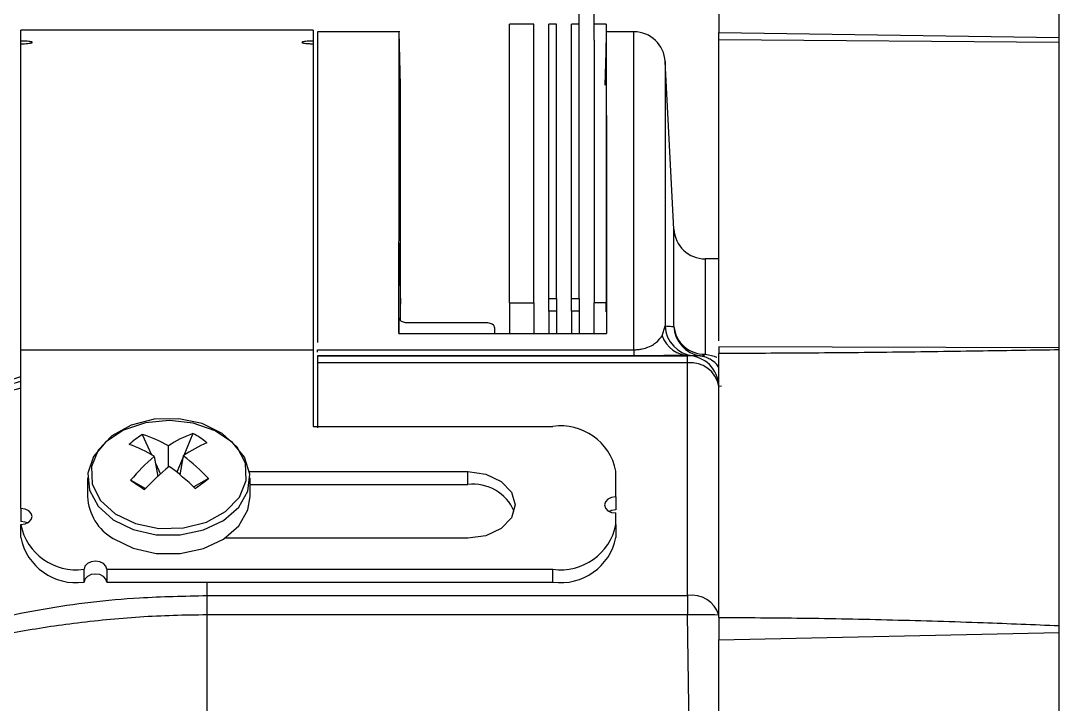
# Model space of a CAD drawing. Extents: x 7 to 113, y 1 to 87.
# Drawn here: x 79.676 to 81.735, y 38.846 to 40.2 of the extents above; entities that cross this region are included whole.
import ezdxf

# ---------------------------------------------------------------- set-up
doc = ezdxf.new("R2010")
doc.units = 0
doc.header["$MEASUREMENT"] = 0
doc.layers.add('OBJECT', color=7, linetype='CONTINUOUS')

msp = doc.modelspace()

# ---------------------------------------------------------------- linework, layer by layer
at = {"layer": 'OBJECT'}
for p, q in [((81.7346, 36.0256), (81.7346, 44.9982)), ((80.7824, 40.1617), (80.7824, 40.3432)), ((80.8124, 40.1617), (80.8124, 40.3432)), ((81.0596, 40.238), (81.0596, 40.1765)), ((80.6926, 40.1932), (80.6446, 40.1932)), ((80.6446, 39.641), (80.6446, 40.1932)), ((80.6926, 39.641), (80.6926, 40.1932)), ((80.7375, 40.1932), (80.7226, 40.1932)), ((80.7226, 39.6499), (80.7226, 40.1932)), ((80.7375, 39.6499), (80.7375, 40.1932)), ((80.7824, 40.1932), (80.7675, 40.1932)), ((80.7675, 39.6499), (80.7675, 40.1932)), ((80.8364, 40.1932), (80.8124, 40.1932)), ((80.8364, 40.1932), (80.8364, 39.641)), ((80.2556, 40.1811), (79.6756, 40.1811)), ((79.6756, 40.1598), (79.6756, 40.1811)), ((80.2556, 40.1811), (80.2556, 40.1598)), ((80.426, 40.1782), (80.2637, 40.1782)), ((80.2637, 40.1782), (80.2637, 39.5627)), ((80.4287, 40.0725), (80.426, 40.1781)), ((80.8913, 40.1782), (80.8365, 40.1782)), ((80.8913, 39.5481), (80.8913, 40.1782)), ((81.0596, 40.1765), (81.7346, 40.1667)), ((79.6756, 40.1544), (79.6756, 40.1598)), ((79.6756, 39.5481), (79.6756, 40.1544)), ((80.2556, 40.1598), (80.2556, 40.1544)), ((80.2556, 40.1544), (80.2556, 39.5481)), ((80.7824, 39.6499), (80.7824, 40.1617)), ((80.8124, 40.1617), (80.8124, 39.641)), ((81.0596, 39.5658), (81.0596, 40.1619)), ((81.7346, 40.157), (81.0596, 40.1619)), ((80.9706, 39.787), (80.9532, 40.1195)), ((80.9532, 40.1195), (80.9532, 39.5953)), ((80.4287, 39.6386), (80.4287, 40.0732)), ((80.9706, 39.5942), (80.9706, 39.787)), ((80.4255, 39.7592), (80.4287, 39.6386)), ((81.0596, 39.7282), (81.0325, 39.7282)), ((81.0325, 39.7282), (81.0325, 39.5392)), ((80.4287, 39.6299), (80.4287, 39.6386)), ((80.6446, 39.641), (80.6926, 39.641)), ((80.6446, 39.641), (80.6446, 39.5803)), ((80.6926, 39.641), (80.6926, 39.5803)), ((80.7226, 39.6499), (80.7375, 39.6499)), ((80.7226, 39.6248), (80.7226, 39.6499)), ((80.7375, 39.6499), (80.7375, 39.6248)), ((80.7675, 39.6499), (80.7824, 39.6499)), ((80.7675, 39.6248), (80.7675, 39.6499)), ((80.7824, 39.6499), (80.7824, 39.6248)), ((80.8364, 39.641), (80.8124, 39.641)), ((80.8124, 39.5803), (80.8124, 39.641)), ((80.8364, 39.6231), (80.8364, 39.641)), ((80.4287, 39.6299), (80.4287, 39.6299)), ((80.4287, 39.6058), (80.4287, 39.6299)), ((80.7375, 39.6248), (80.7226, 39.6248)), ((80.7226, 39.6248), (80.7226, 39.5803)), ((80.7375, 39.6248), (80.7375, 39.5803)), ((80.7824, 39.6248), (80.7675, 39.6248)), ((80.7675, 39.6248), (80.7675, 39.5803)), ((80.7824, 39.6248), (80.7824, 39.5803)), ((80.6002, 39.6013), (80.4407, 39.6015)), ((80.947, 39.576), (80.9532, 39.5953)), ((80.4253, 39.5803), (80.8371, 39.5803)), ((80.6157, 39.5803), (80.6154, 39.591)), ((81.7346, 39.5518), (81.0596, 39.5538)), ((79.6756, 39.2335), (79.6756, 39.5481)), ((79.6756, 39.5481), (80.2556, 39.5481)), ((80.2556, 39.5481), (80.2556, 39.3961)), ((80.2637, 39.5481), (80.8913, 39.5481)), ((80.2637, 39.5433), (80.2637, 39.5481)), ((80.2637, 39.5364), (80.9976, 39.5364)), ((80.2637, 39.5364), (80.2637, 39.5221)), ((80.2637, 39.5364), (80.2637, 39.5364)), ((80.8913, 39.5364), (80.2637, 39.5364)), ((80.8913, 39.5481), (80.8913, 39.5364)), ((80.9976, 39.5364), (81.0028, 39.5365)), ((80.9976, 39.5221), (80.9976, 39.5364)), ((81.0096, 39.5363), (81.0028, 39.5365)), ((81.0596, 39.0177), (81.0596, 39.5408)), ((80.9976, 39.5221), (80.2637, 39.5221)), ((80.2637, 39.5221), (80.2637, 39.3935)), ((80.9976, 39.0611), (80.9976, 39.5221)), ((79.5515, 39.4538), (79.6756, 39.4952)), ((81.0649, 39.4758), (81.0596, 39.4756)), ((80.2556, 39.3961), (80.7306, 39.3961)), ((79.9165, 39.3801), (79.935, 39.3398)), ((80.017, 39.3823), (79.9987, 39.3385)), ((79.9684, 39.3157), (79.9682, 39.3577)), ((79.9403, 39.3367), (79.9473, 39.2971)), ((79.9974, 39.3355), (79.9849, 39.3056)), ((79.9978, 39.3379), (79.9912, 39.3004)), ((79.9427, 39.3231), (79.9525, 39.3019)), ((80.1291, 39.3067), (80.5621, 39.3067)), ((80.5621, 39.2812), (80.5621, 39.3067)), ((80.8556, 39.2565), (80.8556, 39.3078)), ((79.8081, 39.2941), (79.8081, 39.2571)), ((79.8935, 39.2895), (79.9232, 39.2732)), ((80.0477, 39.2928), (80.0184, 39.2763)), ((80.1301, 39.2571), (80.1301, 39.2941)), ((80.1301, 39.2812), (80.5621, 39.2812)), ((80.8556, 39.2565), (80.8556, 39.231)), ((79.6756, 39.2335), (79.6756, 39.2081)), ((80.8556, 39.2017), (80.8556, 39.2247)), ((79.6756, 39.1762), (79.6756, 39.2017)), ((80.8556, 39.2017), (80.8556, 39.1762)), ((80.5621, 39.1745), (80.0798, 39.1745)), ((79.8006, 39.1133), (79.8011, 39.1133)), ((79.8006, 39.1133), (79.8006, 39.0878)), ((79.8011, 39.0878), (79.8011, 39.1133)), ((79.8461, 39.1133), (79.8461, 39.0878)), ((79.8461, 39.1133), (80.7306, 39.1133)), ((80.7306, 39.0878), (80.7306, 39.1133)), ((79.8006, 39.0878), (79.8011, 39.0878)), ((79.8461, 39.0878), (80.7306, 39.0878)), ((80.0446, 39.0878), (80.0446, 39.0611)), ((80.0446, 39.0611), (80.0446, 39.0226)), ((80.0446, 39.0611), (80.9976, 39.0611)), ((80.9976, 39.0611), (80.9976, 39.0226)), ((80.0446, 39.0226), (80.0446, 38.8127)), ((80.9976, 39.0226), (80.0446, 39.0226)), ((81.0028, 38.6873), (80.9976, 39.0226)), ((81.0596, 38.9731), (81.7346, 38.988)), ((81.0596, 38.8054), (81.0596, 38.9731))]:
    msp.add_line(p, q, dxfattribs=at)
at = {"layer": 'OBJECT', "flags": 128}
for points in [[(80.8364, 40.1763), (80.8354, 40.1376), (80.8337, 40.0725)], [(79.8629, 39.223), (79.903, 39.2037), (79.9495, 39.1941), (79.9979, 39.1951), (80.0435, 39.2067), (80.0818, 39.2276), (80.1091, 39.256), (80.1227, 39.2888), (80.1212, 39.3231), (80.1049, 39.3553), (80.0752, 39.3824), (80.0352, 39.4017), (79.9887, 39.4113), (79.9402, 39.4103), (79.8946, 39.3987), (79.8563, 39.3777), (79.829, 39.3494), (79.8155, 39.3165), (79.8169, 39.2823), (79.8333, 39.2501), (79.8629, 39.223)], [(79.8587, 39.2112), (79.8982, 39.1919), (79.9439, 39.1817), (79.9919, 39.1814), (80.0379, 39.1912), (80.0777, 39.2101), (80.1079, 39.2365), (80.1258, 39.268), (80.1297, 39.3018), (80.1194, 39.335), (80.0957, 39.3645), (80.0607, 39.3877), (80.0176, 39.4027), (79.9702, 39.408), (79.9227, 39.4032), (79.8793, 39.3887), (79.8439, 39.3657), (79.8196, 39.3365), (79.8086, 39.3035), (79.8119, 39.2696), (79.8291, 39.2379), (79.8587, 39.2112)], [(80.5621, 39.3067), (80.5978, 39.3017), (80.6282, 39.2873), (80.6484, 39.2659), (80.6556, 39.2406), (80.6484, 39.2153), (80.6282, 39.1938), (80.5978, 39.1795), (80.5621, 39.1745)], [(79.8587, 39.1742), (79.8982, 39.1549), (79.9439, 39.1447), (79.9919, 39.1444), (80.0379, 39.1542), (80.0777, 39.1731), (80.1079, 39.1995), (80.1258, 39.231), (80.1301, 39.2571)], [(80.8556, 39.2565), (80.847, 39.2553), (80.8397, 39.2518), (80.8348, 39.2467), (80.8331, 39.2406), (80.8348, 39.2345), (80.8397, 39.2293), (80.847, 39.2259), (80.8556, 39.2247)], [(79.6756, 39.2017), (79.6842, 39.2029), (79.6915, 39.2064), (79.6964, 39.2115), (79.6981, 39.2176), (79.6964, 39.2237), (79.6915, 39.2289), (79.6842, 39.2323), (79.6756, 39.2335)], [(80.8556, 39.231), (80.847, 39.2298), (80.8421, 39.2279)], [(79.6891, 39.2049), (79.6842, 39.2068), (79.6756, 39.2081)], [(79.8461, 39.1133), (79.8444, 39.1194), (79.8395, 39.1246), (79.8322, 39.128), (79.8236, 39.1292), (79.815, 39.128), (79.8077, 39.1246), (79.8028, 39.1194), (79.8011, 39.1133)], [(79.8461, 39.0878), (79.8444, 39.0939), (79.8395, 39.0991), (79.8322, 39.1025), (79.8236, 39.1038), (79.815, 39.1025), (79.8077, 39.0991), (79.8028, 39.0939), (79.8011, 39.0878)]]:
    msp.add_lwpolyline(points, dxfattribs=at)
at = {"layer": 'OBJECT'}
for centre, radius, start, end in [((80.8913, 40.1162), 0.062, 3, 90), ((81.0325, 39.7902), 0.062, 183, 270), ((81.0151, 39.598), 0.062, 182.5109, 264.8716), ((81.0034, 39.5964), 0.0599, 199.9391, 269.4293), ((81.0325, 39.5972), 0.062, 182.7994, 260.9518), ((81.0307, 39.5996), 0.0603, 185.112, 271.7205), ((80.9976, 39.4744), 0.062, 1.1518, 89.9956), ((81.0239, 39.5487), 0.0128, 264.8306, 312.121), ((81.0037, 39.4657), 0.0568, 10.0797, 96.1485), ((80.7462, 39.2857), 0.1116, 11.4218, 98.0495), ((80.0177, 39.2182), 0.1909, 122.0134, 131.8148), ((79.8538, 39.1649), 0.2242, 59.3224, 73.7603), ((80.0887, 39.1792), 0.2153, 109.4641, 124.0334), ((79.922, 39.2095), 0.1972, 51.5104, 61.1939), ((79.8, 39.107), 0.2692, 58.5879, 70.3695), ((80.1471, 39.123), 0.2617, 113.0564, 124.7897), ((80.1916, 39.0407), 0.3883, 130.3341, 140.1593), ((79.7681, 39.0341), 0.3809, 42.7658, 52.8972), ((80.2971, 38.9208), 0.5139, 129.55, 137.0248), ((79.676, 38.9176), 0.4959, 45.8155, 53.6481), ((82.1153, 42.5976), 3.985, 236.1132, 236.5918), ((78.5949, 41.1995), 2.3971, 306.5243, 307.3039), ((80.5722, 39.1931), 0.0887, 23.0747, 96.5383), ((79.909, 39.2619), 0.1011, 182.7052, 240.1438), ((79.7849, 39.2238), 0.1116, 191.4216, 278.0495), ((80.7462, 39.2238), 0.1116, 261.9506, 348.5782), ((79.7849, 39.1983), 0.1116, 191.4217, 278.0494), ((80.7462, 39.1983), 0.1116, 261.9507, 348.5781), ((81.0064, 39.0062), 0.0556, 17.0333, 99.1637), ((81.0279, 38.092), 0.9311, 88.0511, 91.8659)]:
    msp.add_arc(centre, radius, start, end, dxfattribs=at)
for points, knots in [([(80.4255, 39.7592), (80.4256, 39.8022), (80.4257, 39.8883), (80.4258, 39.992), (80.4259, 40.0752), (80.4259, 40.1352), (80.4259, 40.1683), (80.426, 40.1821), (80.426, 40.1781), (80.426, 40.1781)], [0, 0, 0, 0, 0.164694, 0.329387, 0.498866, 0.668344, 0.833038, 0.997732, 1, 1, 1, 1]), ([(80.8365, 40.1763), (80.8365, 40.1755), (80.8365, 40.1739), (80.8365, 40.1428), (80.8365, 40.0891), (80.8366, 40.0108), (80.8367, 39.9028), (80.8368, 39.7635), (80.837, 39.6415), (80.8371, 39.5803)], [0, 0, 0, 0, 0.113769, 0.250999, 0.38823, 0.529447, 0.670665, 0.834511, 1, 1, 1, 1]), ([(81.0596, 40.1619), (81.0596, 40.1622), (81.0596, 40.1626), (81.0596, 40.1642), (81.0596, 40.1657), (81.0596, 40.1675), (81.0596, 40.1696), (81.0596, 40.1725), (81.0596, 40.1749), (81.0596, 40.1765)], [0, 0, 0, 0, 0.22696, 0.339217, 0.451476, 0.56373, 0.675988, 0.788244, 1, 1, 1, 1]), ([(79.6756, 40.1544), (79.6781, 40.1545), (79.6831, 40.1545), (79.6898, 40.155), (79.6949, 40.1557), (79.6979, 40.1566), (79.6984, 40.1575), (79.6962, 40.1584), (79.6917, 40.1591), (79.6854, 40.1596), (79.6797, 40.1598), (79.6764, 40.1598), (79.6756, 40.1598)], [0, 0, 0, 0, 0.1063618, 0.2127134, 0.3194557, 0.426997, 0.5352335, 0.6437512, 0.7520407, 0.8597217, 0.9667095, 1, 1, 1, 1]), ([(80.2556, 40.1598), (80.2538, 40.1598), (80.2496, 40.1598), (80.2433, 40.1595), (80.2376, 40.1589), (80.2339, 40.1581), (80.2326, 40.1572), (80.234, 40.1563), (80.2378, 40.1554), (80.2436, 40.1548), (80.2499, 40.1545), (80.254, 40.1544), (80.2556, 40.1544)], [0, 0, 0, 0, 0.073488, 0.179791, 0.286365, 0.393528, 0.501387, 0.609762, 0.718227, 0.826269, 0.933534, 1, 1, 1, 1]), ([(80.4253, 39.5803), (80.4254, 39.5942), (80.4254, 39.6222), (80.4254, 39.6623), (80.4255, 39.7087), (80.4255, 39.74), (80.4255, 39.7592)], [0, 0, 0, 0, 0.218765, 0.43753, 0.656295, 1, 1, 1, 1]), ([(80.4254, 39.6117), (80.4254, 39.6083), (80.4254, 39.5979), (80.4254, 39.5874), (80.4254, 39.5803)], [0, 0, 0, 0, 0.3251, 1, 1, 1, 1]), ([(80.4407, 39.6015), (80.4392, 39.6016), (80.4362, 39.6018), (80.4321, 39.6032), (80.4287, 39.6052), (80.426, 39.6081), (80.4256, 39.6104), (80.4254, 39.6117)], [0, 0, 0, 0, 0.172842, 0.345192, 0.529672, 0.742964, 1, 1, 1, 1]), ([(80.6154, 39.591), (80.6152, 39.5925), (80.6147, 39.5952), (80.6111, 39.5985), (80.6065, 39.6005), (80.6027, 39.6012), (80.6006, 39.6013), (80.6002, 39.6013)], [0, 0, 0, 0, 0.29148, 0.560989, 0.754894, 0.949735, 1, 1, 1, 1]), ([(80.9532, 39.5953), (80.9555, 39.5952), (80.9623, 39.5948), (80.9673, 39.5944), (80.9706, 39.5942)], [0, 0, 0, 0, 0.33844, 1, 1, 1, 1]), ([(80.6154, 39.5803), (80.6154, 39.5813), (80.6154, 39.5843), (80.6154, 39.5879), (80.6154, 39.5905), (80.6154, 39.591)], [0, 0, 0, 0, 0.2818695, 0.8504501, 1, 1, 1, 1]), ([(80.8913, 39.5481), (80.894, 39.5482), (80.9001, 39.5483), (80.9102, 39.5501), (80.9259, 39.5553), (80.9388, 39.5644), (80.9444, 39.5722), (80.947, 39.576)], [0, 0, 0, 0, 0.0643079, 0.144324, 0.2802279, 0.6533151, 1, 1, 1, 1]), ([(81.0596, 39.5538), (81.0596, 39.5539), (81.0596, 39.5541), (81.0596, 39.5477), (81.0596, 39.5422), (81.0596, 39.5408)], [0, 0, 0, 0, 0.425021, 0.850044, 1, 1, 1, 1]), ([(81.0028, 39.5365), (80.9933, 39.5365), (80.98, 39.5365), (80.9449, 39.5364), (80.9182, 39.5364), (80.899, 39.5364), (80.8913, 39.5364)], [0, 0, 0, 0, 0.4849631, 0.6758982, 0.8683927, 1, 1, 1, 1]), ([(81.0228, 39.536), (81.0222, 39.536), (81.0192, 39.5361), (81.0147, 39.5362), (81.0104, 39.5363), (81.0096, 39.5363)], [0, 0, 0, 0, 0.1690993, 0.845499, 1, 1, 1, 1]), ([(81.0596, 39.5131), (81.058, 39.5156), (81.0544, 39.5213), (81.0448, 39.5281), (81.0348, 39.5333), (81.026, 39.5353), (81.0228, 39.536)], [0, 0, 0, 0, 0.293555, 0.667633, 0.881098, 1, 1, 1, 1]), ([(81.0325, 39.5392), (81.0411, 39.5377), (81.0499, 39.5362), (81.0555, 39.5333), (81.0557, 39.5332)], [0, 0, 0, 0, 0.969908, 1, 1, 1, 1]), ([(81.7346, 39.5479), (81.6842, 39.5471), (81.5741, 39.5454), (81.404, 39.543), (81.2294, 39.5412), (81.1145, 39.5409), (81.0596, 39.5408)], [0, 0, 0, 0, 0.22394, 0.489698, 0.755953, 1, 1, 1, 1]), ([(79.6756, 39.4721), (79.6725, 39.4712), (79.6265, 39.4588), (79.5824, 39.4418), (79.5413, 39.4259)], [0, 0, 0, 0, 0.0663721, 1, 1, 1, 1]), ([(79.5447, 39.4404), (79.5447, 39.4404), (79.5849, 39.4555), (79.6279, 39.4727), (79.6727, 39.4849), (79.6756, 39.4857)], [0, 0, 0, 0, 0.000018, 0.935388, 1, 1, 1, 1]), ([(79.5435, 38.9971), (79.6016, 39.0105), (79.7196, 39.0379), (79.8904, 39.0579), (80, 39.0602), (80.0446, 39.0611)], [0, 0, 0, 0, 0.365392, 0.741453, 1, 1, 1, 1]), ([(80.0446, 39.0226), (80.0446, 39.0226), (80.0002, 39.0226), (79.9112, 39.0197), (79.7826, 39.0071), (79.6603, 38.9884), (79.5838, 38.9703), (79.5464, 38.9623), (79.5464, 38.9623)], [0, 0, 0, 0, 0.0000046, 0.2588995, 0.5177956, 0.7589014, 0.9999956, 1, 1, 1, 1]), ([(81.0596, 39.0177), (81.1145, 39.0174), (81.2294, 39.0169), (81.404, 39.0132), (81.5741, 39.0081), (81.6842, 39.0036), (81.7346, 39.0016)], [0, 0, 0, 0, 0.24402, 0.510283, 0.77599, 1, 1, 1, 1]), ([(81.0596, 39.0177), (81.0596, 39.012), (81.0596, 39.0007), (81.0596, 38.9846), (81.0596, 38.9755), (81.0596, 38.9731)], [0, 0, 0, 0, 0.425024, 0.850045, 1, 1, 1, 1])]:
    msp.add_open_spline(points, degree=3, knots=knots, dxfattribs=at)

doc.saveas('drawing.dxf')
